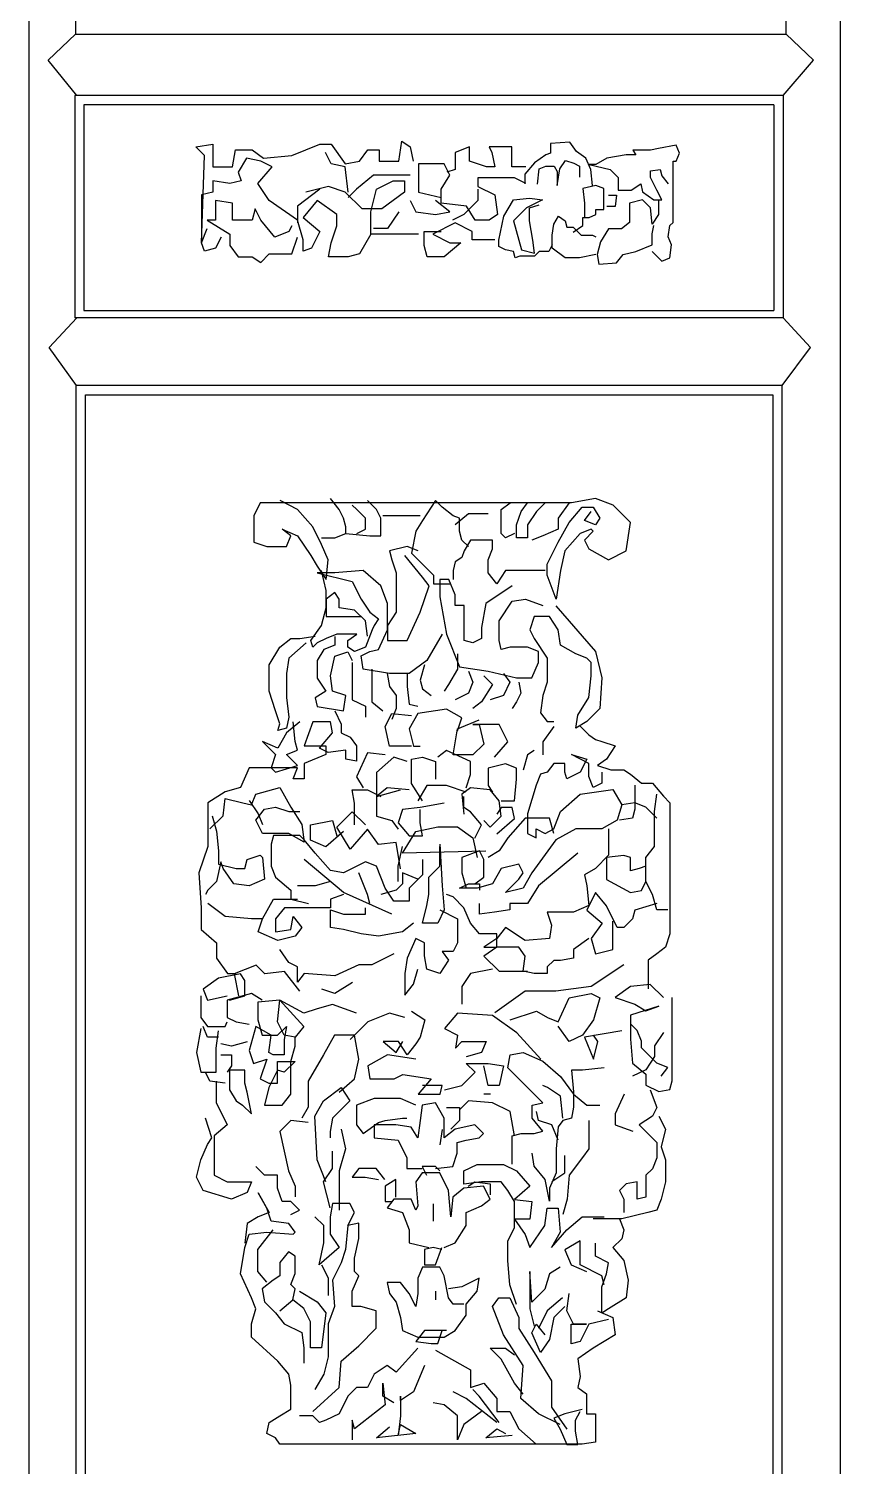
# Model space of a CAD drawing. Extents: x -66030 to 95157, y -13132 to 45879.
# Drawn here: x 43625 to 44058, y 39717 to 40485 of the extents above; entities that cross this region are included whole.
import ezdxf

# ---------------------------------------------------------------- set-up
doc = ezdxf.new("R2010")
doc.units = 0
doc.header["$LTSCALE"] = 100
doc.header["$MEASUREMENT"] = 0
doc.layers.add('3', color=11, linetype='CONTINUOUS')
doc.layers.add('7', color=105, linetype='CONTINUOUS')

msp = doc.modelspace()

# ---------------------------------------------------------------- linework, layer by layer
at = {"layer": '3'}
for p, q in [((43649.62, 41493.26), (43649.62, 40482.4)), ((44029.07, 40482.4), (44029.07, 41490.36)), ((43634.98, 40468.38), (43649.62, 40482.4)), ((43649.62, 40482.4), (44029.07, 40482.4)), ((44043.71, 40468.38), (44029.07, 40482.4)), ((43650.21, 40449.56), (43634.98, 40468.38)), ((44027.49, 40449.56), (44043.71, 40468.38)), ((44027.49, 40449.56), (43649.17, 40449.56)), ((43649.17, 40449.56), (43649.17, 40330.79)), ((44027.49, 40449.56), (44027.49, 40330.79)), ((43635.57, 40314.94), (43650.21, 40330.79)), ((44027.49, 40330.79), (43649.17, 40330.79)), ((44042.13, 40314.94), (44027.49, 40330.79)), ((43650.13, 40294.6), (43635.57, 40314.94)), ((44026.9, 40294.6), (44042.13, 40314.94)), ((43649.82, 40294.6), (43649.82, 39669.42)), ((44026.9, 40294.6), (43649.82, 40294.6)), ((44026.9, 39669.42), (44026.9, 40294.6))]:
    msp.add_line(p, q, dxfattribs=at)
for points in [[(43807.23, 40375.45), (43801.2, 40364.92), (43795.18, 40363.42), (43784.64, 40363.42), (43786.14, 40370.94), (43789.16, 40379.96), (43789.16, 40385.98), (43778.61, 40393.5), (43771.09, 40384.48), (43780.12, 40376.96), (43775.6, 40367.93), (43771.09, 40366.43), (43771.09, 40372.44), (43768.07, 40382.97), (43753.02, 40393.5), (43746.99, 40402.53), (43754.52, 40411.55), (43748.5, 40414.56), (43740.97, 40416.07), (43736.45, 40408.54), (43737.96, 40404.03), (43731.93, 40402.53), (43722.9, 40404.03), (43722.9, 40398.01), (43716.87, 40396.51), (43716.87, 40382.97), (43716.87, 40370.94), (43718.38, 40417.57), (43713.86, 40422.08), (43722.9, 40423.59), (43722.9, 40411.55), (43733.44, 40411.55), (43734.94, 40420.58), (43743.98, 40420.58), (43750, 40416.07), (43765.06, 40417.57), (43780.12, 40423.59), (43786.14, 40423.59), (43793.67, 40413.06), (43801.2, 40414.56), (43805.72, 40420.58), (43811.74, 40420.58), (43811.74, 40414.56), (43822.28, 40414.56), (43823.79, 40425.09), (43828.31, 40422.08), (43829.81, 40414.56)], [(43925.64, 40401.53), (43924.78, 40410.12), (43922.19, 40416.14), (43917.03, 40419.58), (43913.59, 40424.73), (43903.26, 40423.87), (43903.26, 40418.72), (43900.68, 40417.86), (43894.66, 40413.56), (43889.5, 40407.54), (43889.5, 40402.39)], [(43795.18, 40398.01), (43793.67, 40411.55), (43786.14, 40413.06), (43783.13, 40419.07)], [(43890.05, 40411.55), (43882.52, 40411.55), (43882.52, 40422.08), (43870.47, 40422.08), (43871.98, 40419.07), (43873.48, 40411.55), (43868.97, 40411.55), (43859.93, 40414.56), (43859.93, 40422.08), (43852.4, 40419.07), (43852.4, 40414.56), (43852.4, 40410.05), (43847.88, 40408.54)], [(43957.47, 40366.28), (43962.64, 40361.13), (43966.94, 40362.85), (43967.8, 40369.72), (43966.08, 40374.02), (43966.94, 40380.04), (43968.66, 40381.76), (43968.66, 40414.42), (43970.38, 40414.42), (43972.1, 40418.72), (43970.38, 40423.01), (43960.92, 40421.3), (43956.61, 40420.44), (43947.15, 40420.44), (43948.87, 40417.86), (43943.71, 40417.86), (43933.38, 40416.14), (43927.36, 40412.7), (43923.92, 40412.7), (43935.1, 40410.12), (43939.4, 40405.82), (43939.4, 40398.95), (43946.29, 40398.95), (43951.45, 40402.39), (43952.31, 40398.09), (43958.34, 40393.79), (43962.64, 40393.79), (43960.06, 40398.95), (43956.61, 40405.82), (43956.61, 40409.26), (43961.78, 40410.12), (43962.64, 40406.68), (43966.08, 40402.39)], [(43890.05, 40402.53), (43884.02, 40405.54), (43870.47, 40405.54), (43864.45, 40405.54), (43864.45, 40401.02), (43873.48, 40396.51), (43874.99, 40385.98), (43870.47, 40382.97), (43862.94, 40382.97), (43858.43, 40390.49), (43844.87, 40392), (43844.87, 40399.52), (43849.39, 40407.04), (43846.38, 40413.06), (43832.83, 40413.06), (43832.83, 40398.01), (43844.87, 40395.01)], [(43896.36, 40402.25), (43897.11, 40410.42), (43900.82, 40411.9), (43905.28, 40411.9), (43906.77, 40408.93), (43906.77, 40401.51), (43908.26, 40410.42), (43911.23, 40414.87), (43915.69, 40413.39), (43918.67, 40411.9), (43918.67, 40405.96)], [(43807.23, 40375.45), (43807.23, 40387.49), (43810.24, 40399.52), (43819.27, 40404.03), (43825.3, 40404.03), (43825.3, 40398.01), (43813.25, 40388.99), (43802.71, 40388.99), (43793.67, 40398.01), (43784.64, 40401.02), (43772.59, 40398.01)], [(43828.31, 40407.04), (43808.73, 40407.04), (43799.7, 40399.52), (43795.18, 40395.01)], [(43915.31, 40376.6), (43920.47, 40380.04), (43920.47, 40384.34), (43923.92, 40384.34), (43927.36, 40386.05), (43927.36, 40388.63), (43931.66, 40388.63), (43931.66, 40393.79), (43931.66, 40399.81), (43927.36, 40401.53), (43920.47, 40399.81), (43921.33, 40392.07), (43921.33, 40384.34)], [(43765.06, 40379.96), (43763.56, 40376.96), (43756.03, 40373.95), (43748.5, 40382.97), (43745.49, 40388.99), (43743.98, 40382.97), (43733.44, 40382.97), (43733.44, 40392), (43724.4, 40393.5), (43724.4, 40382.97), (43719.89, 40382.97), (43731.93, 40375.45), (43731.93, 40369.43), (43736.45, 40363.42), (43743.98, 40363.42), (43748.5, 40360.41), (43753.02, 40364.92), (43765.06, 40364.92), (43768.07, 40373.95)], [(43780.12, 40399.52), (43768.07, 40390.49), (43768.07, 40381.47)], [(43828.31, 40393.5), (43831.32, 40387.49), (43841.86, 40385.98), (43849.39, 40387.49), (43841.86, 40393.5)], [(43864.45, 40399.52), (43864.45, 40393.5), (43856.92, 40385.98), (43850.9, 40382.97)], [(43904.12, 40369.72), (43902.4, 40366.28), (43897.24, 40366.28), (43894.66, 40363.71), (43886.91, 40363.71), (43884.33, 40362.85), (43883.47, 40366.28), (43879.17, 40367.14), (43875.73, 40368.86), (43875.73, 40372.3), (43878.31, 40385.19), (43883.47, 40393.79), (43892.08, 40394.65), (43898.96, 40393.79), (43890.36, 40389.49), (43883.47, 40382.62), (43887.78, 40367.14), (43894.66, 40365.43), (43893.8, 40372.3), (43892.08, 40382.62), (43892.08, 40389.49), (43897.24, 40391.21)], [(43960.92, 40393.79), (43960.92, 40386.05), (43957.47, 40380.9), (43956.61, 40389.49), (43952.31, 40393.79), (43945.43, 40392.07), (43945.43, 40385.19), (43945.43, 40381.76), (43941.13, 40378.32), (43937.68, 40378.32), (43934.24, 40378.32), (43929.94, 40371.44), (43928.22, 40364.57), (43929.08, 40359.41), (43938.54, 40360.27), (43941.99, 40364.57), (43948.87, 40366.28), (43957.47, 40369.72), (43957.47, 40375.74), (43958.34, 40380.04)], [(43934.24, 40396.37), (43938.54, 40396.37), (43937.68, 40390.35), (43933.38, 40390.35)], [(43822.28, 40387.49), (43816.26, 40378.46), (43808.73, 40378.46)], [(43727.42, 40373.95), (43724.4, 40367.93), (43718.38, 40366.43), (43716.87, 40370.94), (43719.89, 40378.46)], [(43873.48, 40372.44), (43861.44, 40372.44), (43861.44, 40376.96), (43852.4, 40381.47), (43840.35, 40375.45), (43849.39, 40370.94), (43855.41, 40370.94), (43846.38, 40363.42), (43837.34, 40363.42), (43835.84, 40369.43), (43835.84, 40376.96), (43844.87, 40376.96)], [(43927.36, 40364.57), (43918.75, 40362.85), (43911.01, 40362.85), (43904.12, 40368), (43904.12, 40374.88), (43904.98, 40380.9), (43907.57, 40385.19), (43911.01, 40382.62), (43911.87, 40379.18), (43915.31, 40379.18), (43917.03, 40377.46), (43919.61, 40374.88), (43925.64, 40374.88), (43927.36, 40374.02)], [(43832.83, 40375.45), (43807.23, 40375.45)], [(43926.08, 40216.77), (43921.4, 40212.1), (43923.74, 40207.42), (43934.27, 40201.58), (43943.63, 40206.25), (43945.97, 40221.44), (43936.61, 40230.79), (43927.25, 40234.3), (43914.38, 40231.96), (43763.48, 40231.96), (43748.27, 40231.96), (43744.76, 40224.95), (43744.76, 40210.93), (43751.78, 40208.59), (43758.8, 40208.59), (43762.31, 40208.59), (43764.65, 40214.43), (43759.97, 40217.94), (43768.16, 40214.43), (43775.18, 40203.92), (43778.69, 40198.07), (43783.37, 40191.06), (43784.53, 40201.58), (43781.03, 40209.76), (43776.35, 40219.11), (43768.16, 40228.45), (43758.8, 40233.13)], [(43781.03, 40213.26), (43788.04, 40213.26), (43793.89, 40215.6), (43793.89, 40219.11), (43792.72, 40223.78), (43790.38, 40228.45), (43785.7, 40234.3)], [(43793.89, 40215.6), (43806.76, 40214.43), (43812.61, 40214.43), (43812.61, 40217.94), (43812.61, 40223.78), (43810.27, 40228.45), (43805.59, 40233.13)], [(43859.4, 40208.59), (43855.89, 40212.1), (43854.72, 40216.77), (43854.72, 40223.78), (43851.21, 40224.95), (43845.36, 40229.62), (43841.86, 40233.13), (43834.84, 40222.61), (43831.33, 40216.77), (43828.99, 40205.08), (43840.69, 40193.4), (43840.69, 40188.72), (43844.19, 40188.72), (43850.04, 40188.72)], [(43883.97, 40215.6), (43879.29, 40213.26), (43876.95, 40215.6), (43876.95, 40222.61), (43876.95, 40228.45), (43881.63, 40231.96)], [(43900.35, 40231.96), (43895.67, 40227.29), (43890.99, 40220.27), (43890.99, 40216.77), (43890.99, 40213.26), (43886.31, 40213.26), (43885.14, 40213.26), (43885.14, 40220.27), (43887.48, 40227.29), (43890.99, 40231.96)], [(43913.21, 40231.96), (43907.36, 40223.78), (43907.36, 40221.44), (43907.36, 40217.94), (43899.18, 40214.43), (43893.33, 40212.1)], [(43799.74, 40215.6), (43804.42, 40217.94), (43804.42, 40223.78), (43799.74, 40228.45), (43797.4, 40230.79)], [(43833.67, 40224.95), (43824.31, 40224.95), (43813.78, 40224.95)], [(43869.93, 40226.12), (43859.4, 40226.12), (43852.38, 40220.27)], [(43926.08, 40216.77), (43924.91, 40217.94), (43919.06, 40215.6), (43910.87, 40206.25), (43908.53, 40195.74), (43906.19, 40180.55), (43901.52, 40193.4), (43901.52, 40199.24), (43907.36, 40210.93), (43913.21, 40221.44), (43920.23, 40229.62), (43926.08, 40229.62), (43929.59, 40223.78), (43927.25, 40220.27), (43921.4, 40222.61), (43924.91, 40227.29)], [(43900.35, 40195.74), (43889.82, 40195.74), (43879.29, 40195.74), (43874.61, 40188.72), (43869.93, 40194.57), (43869.93, 40201.58), (43872.27, 40207.42), (43872.27, 40212.1), (43868.76, 40212.1), (43860.57, 40212.1), (43857.06, 40206.25), (43855.89, 40202.75), (43852.38, 40200.41), (43851.21, 40195.74), (43851.21, 40191.06)], [(43832.5, 40206.25), (43826.65, 40208.59), (43817.29, 40206.25), (43818.46, 40201.58), (43820.8, 40194.57), (43820.8, 40185.22), (43820.8, 40173.53), (43816.12, 40166.52), (43816.12, 40158.34), (43826.65, 40158.34), (43833.67, 40173.53), (43838.35, 40187.56), (43834.84, 40192.23), (43825.48, 40203.92)], [(43845.36, 40161.85), (43837.18, 40147.83), (43827.82, 40140.82), (43817.29, 40140.82), (43803.25, 40143.15), (43802.08, 40150.16), (43806.76, 40152.5), (43811.44, 40153.67), (43816.12, 40164.19), (43816.12, 40178.21), (43812.61, 40187.56), (43803.25, 40195.74), (43788.04, 40194.57), (43778.69, 40194.57), (43797.4, 40189.89), (43802.08, 40180.55), (43806.76, 40173.53), (43811.44, 40170.03), (43809.1, 40166.52), (43807.93, 40164.19), (43804.42, 40154.84), (43798.57, 40152.5), (43795.06, 40154.84), (43795.06, 40158.34), (43799.74, 40161.85), (43789.21, 40161.85), (43783.37, 40159.51), (43778.69, 40157.17), (43776.35, 40154.84), (43775.18, 40158.34), (43781.03, 40166.52), (43783.37, 40175.87), (43783.37, 40185.22), (43781.03, 40195.74)], [(43882.8, 40187.56), (43868.76, 40178.21), (43866.42, 40165.35), (43866.42, 40159.51), (43861.74, 40157.17), (43857.06, 40158.34), (43857.06, 40164.19), (43857.06, 40171.2), (43857.06, 40177.04), (43852.38, 40177.04), (43852.38, 40182.88), (43848.87, 40191.06), (43844.19, 40191.06), (43844.19, 40181.71), (43847.7, 40161.85), (43854.72, 40144.32), (43869.93, 40141.98), (43885.14, 40138.48), (43893.33, 40138.48), (43896.84, 40146.66), (43896.84, 40152.5), (43890.99, 40154.84), (43881.63, 40154.84), (43876.95, 40153.67), (43875.78, 40158.34), (43875.78, 40168.86), (43882.8, 40179.38), (43889.82, 40180.55), (43899.18, 40177.04)], [(43805.59, 40160.68), (43804.42, 40168.86), (43798.57, 40174.7), (43790.38, 40175.87), (43790.38, 40180.55), (43788.04, 40184.05), (43783.37, 40180.55), (43783.37, 40171.2), (43788.04, 40171.2), (43796.23, 40171.2), (43802.08, 40171.2)], [(43906.17, 40177.02), (43913.19, 40168.84), (43920.21, 40160.66), (43927.22, 40152.48), (43930.73, 40138.46), (43929.56, 40122.1), (43922.55, 40115.09), (43916.7, 40111.58), (43917.87, 40118.59), (43923.72, 40127.94), (43924.89, 40139.62), (43924.89, 40146.63), (43922.55, 40148.97), (43916.7, 40151.31), (43908.51, 40155.98), (43907.34, 40164.16), (43902.66, 40171.17), (43894.47, 40171.17), (43892.13, 40164.16), (43894.47, 40159.49), (43901.49, 40148.97), (43901.49, 40144.3), (43901.49, 40136.12), (43899.15, 40129.11), (43897.98, 40119.76), (43901.49, 40115.09), (43905, 40115.09)], [(43772.81, 40157.15), (43763.45, 40148.97), (43762.28, 40140.79), (43762.28, 40127.94), (43763.45, 40117.42), (43762.28, 40111.58), (43757.6, 40110.41), (43758.77, 40113.92), (43756.43, 40120.93), (43752.92, 40131.44), (43752.92, 40145.47), (43758.77, 40154.81), (43764.62, 40159.49), (43769.3, 40159.49), (43777.49, 40160.66)], [(43788.02, 40160.55), (43788.02, 40155.88), (43782.17, 40153.54), (43778.66, 40147.7), (43778.66, 40138.35), (43783.34, 40131.34), (43777.49, 40127.84), (43778.66, 40123.16), (43792.7, 40120.83), (43793.87, 40129.01), (43786.85, 40131.34), (43785.68, 40139.52), (43788.02, 40150.04), (43795.04, 40152.38), (43797.38, 40147.7)], [(43853.53, 40151.31), (43853.53, 40143.13), (43848.85, 40134.95), (43846.51, 40131.44)], [(43797.38, 40146.63), (43797.38, 40134.95), (43797.38, 40126.77), (43804.4, 40123.26), (43804.4, 40117.42)], [(43807.9, 40143.13), (43807.9, 40136.12), (43807.9, 40125.6), (43813.75, 40120.93)], [(43816.09, 40140.79), (43817.26, 40133.78), (43820.77, 40129.11), (43820.77, 40122.1), (43818.43, 40116.25)], [(43826.62, 40140.79), (43826.62, 40133.78), (43827.79, 40124.43), (43832.47, 40123.26)], [(43835.98, 40145.47), (43833.64, 40137.29), (43834.81, 40132.61), (43839.49, 40129.11)], [(43859.38, 40141.96), (43861.72, 40136.12), (43859.38, 40130.28), (43852.36, 40126.77)], [(43878.09, 40140.79), (43881.6, 40136.12), (43878.09, 40129.11), (43871.07, 40126.77)], [(43867.56, 40139.62), (43872.24, 40134.95), (43866.4, 40125.6), (43861.72, 40122.1)], [(43886.28, 40136.12), (43887.45, 40130.28), (43885.11, 40125.6), (43882.77, 40122.1)], [(43788.02, 40120.83), (43791.53, 40113.81), (43791.53, 40109.14), (43796.21, 40106.8), (43799.72, 40102.13), (43799.72, 40093.95), (43793.87, 40095.12), (43793.87, 40099.79), (43784.51, 40098.62), (43779.83, 40100.96), (43786.85, 40109.14), (43785.68, 40114.98), (43776.32, 40114.98), (43771.64, 40102.13), (43783.34, 40102.13), (43783.34, 40097.46), (43771.64, 40092.78), (43771.64, 40084.6), (43765.79, 40084.6), (43768.13, 40090.44), (43758.77, 40090.44), (43742.4, 40090.44), (43737.72, 40079.93), (43729.53, 40077.59), (43720.17, 40071.75), (43720.17, 40062.4), (43720.17, 40048.38), (43715.49, 40034.36), (43716.66, 40015.66), (43716.66, 40003.97), (43724.85, 39996.96), (43724.85, 39988.78), (43730.7, 39980.6), (43735.38, 39980.6)], [(43828.95, 40101.96), (43817.25, 40101.96), (43814.91, 40112.48), (43818.42, 40119.49), (43828.95, 40118.32)], [(43853.51, 40110.14), (43855.85, 40117.15), (43847.66, 40121.82), (43832.46, 40119.49), (43827.78, 40111.31), (43830.12, 40101.96), (43833.63, 40101.96)], [(43769.3, 40114.98), (43762.28, 40109.14), (43757.6, 40100.96), (43749.41, 40104.47), (43756.43, 40097.46), (43754.09, 40090.44), (43756.43, 40088.11), (43768.13, 40091.61), (43762.28, 40097.46), (43768.13, 40099.79), (43766.96, 40104.47), (43765.79, 40114.98)], [(43873.4, 40096.12), (43880.42, 40104.3), (43875.74, 40113.64), (43861.7, 40113.64), (43865.21, 40113.64), (43867.55, 40103.13), (43861.7, 40097.29), (43851.17, 40097.29), (43853.51, 40111.31), (43865.21, 40115.98)], [(43904.98, 40112.48), (43899.13, 40104.3), (43899.13, 40097.29)], [(43919.04, 40112.65), (43923.72, 40107.97), (43927.22, 40105.63), (43930.73, 40104.47), (43937.75, 40102.13), (43933.07, 40095.12), (43928.39, 40091.61), (43935.41, 40089.28), (43942.43, 40089.28), (43945.94, 40086.94), (43951.79, 40082.26), (43957.64, 40082.26), (43963.49, 40075.25), (43967, 40071.75), (43967, 40001.64), (43964.66, 39994.63), (43959.98, 39991.12), (43955.3, 39987.62), (43955.3, 39975.93), (43955.3, 39972.42)], [(43814.91, 40097.29), (43805.55, 40098.45), (43799.7, 40085.6), (43803.21, 40079.76)], [(43826.61, 40093.78), (43819.59, 40096.12), (43810.23, 40087.94), (43810.23, 40075.08), (43823.1, 40078.59)], [(43834.8, 40072.75), (43828.95, 40082.1), (43828.95, 40094.95), (43834.8, 40096.12), (43841.81, 40093.78), (43841.81, 40084.43)], [(43858.19, 40079.76), (43860.53, 40086.77), (43860.53, 40093.78), (43847.66, 40099.62), (43842.98, 40096.12)], [(43930.73, 40088.11), (43930.73, 40082.26), (43926.05, 40079.93), (43923.72, 40085.77), (43923.72, 40092.78), (43914.36, 40097.46), (43922.55, 40095.12), (43919.04, 40088.11), (43912.02, 40084.6), (43910.85, 40088.11), (43910.85, 40092.78), (43905, 40092.78), (43901.49, 40088.11), (43897.98, 40086.94), (43895.64, 40081.1), (43890.96, 40065.91), (43890.96, 40055.39), (43895.64, 40053.05), (43895.64, 40057.73), (43900.32, 40055.39), (43905, 40057.73), (43908.51, 40067.07), (43919.04, 40076.42), (43936.58, 40078.76), (43941.26, 40070.58), (43938.92, 40062.4), (43930.73, 40057.73), (43916.7, 40057.73), (43906.17, 40051.88), (43893.3, 40034.36), (43888.62, 40026.18), (43879.26, 40023.84), (43886.28, 40030.85), (43888.62, 40034.36), (43886.28, 40039.03), (43876.92, 40036.69), (43872.24, 40028.51), (43864.06, 40026.18), (43854.7, 40026.18), (43859.38, 40028.51), (43865.23, 40028.51), (43865.23, 40025.01)], [(43894.46, 40099.62), (43890.95, 40097.29), (43888.61, 40089.11)], [(43876.91, 40072.75), (43883.93, 40072.75), (43885.1, 40084.43), (43885.1, 40090.27), (43879.25, 40092.61), (43869.89, 40090.27), (43869.89, 40080.93), (43872.23, 40077.42)], [(43721.34, 40057.73), (43728.36, 40064.74), (43729.53, 40074.08), (43738.89, 40071.75), (43743.57, 40070.58), (43745.91, 40076.42), (43758.77, 40079.93), (43764.62, 40069.41), (43770.47, 40060.06), (43771.64, 40050.71), (43763.45, 40055.39), (43749.41, 40055.39), (43745.91, 40062.4), (43750.58, 40068.24), (43756.43, 40069.41), (43763.45, 40067.07), (43769.3, 40067.07)], [(43798.53, 40059.89), (43798.53, 40071.58), (43797.36, 40078.59), (43805.55, 40078.59), (43812.57, 40075.08)], [(43827.78, 40078.59), (43816.08, 40079.76), (43810.23, 40075.08), (43810.23, 40064.57), (43818.42, 40062.23), (43821.93, 40057.56)], [(43858.19, 40077.42), (43847.66, 40080.93), (43837.14, 40080.93), (43832.46, 40072.75)], [(43867.55, 40062.23), (43871.06, 40058.72), (43876.91, 40064.57), (43875.74, 40072.75), (43871.06, 40078.59), (43860.53, 40079.76), (43855.85, 40076.25), (43857.02, 40065.74)], [(43948.28, 40081.1), (43948.28, 40068.24), (43947.11, 40063.57), (43940.09, 40062.4)], [(43742.4, 40072.92), (43747.08, 40065.91), (43749.41, 40060.06)], [(43846.49, 40071.58), (43833.63, 40069.24), (43824.27, 40068.07), (43821.93, 40061.06), (43827.78, 40054.05), (43834.8, 40054.05), (43833.63, 40061.06), (43833.63, 40068.07)], [(43862.87, 40052.88), (43866.38, 40059.89), (43860.53, 40066.9), (43857.02, 40069.24), (43857.02, 40075.08)], [(43959.98, 40063.57), (43954.13, 40069.41), (43948.28, 40071.75), (43941.26, 40070.58)], [(43965.83, 40014.49), (43959.98, 40014.49), (43957.64, 40022.67), (43954.13, 40029.68), (43954.13, 40042.54), (43958.81, 40048.38), (43958.81, 40061.23), (43958.81, 40067.07), (43959.98, 40076.42)], [(43722.51, 40064.74), (43724.85, 40056.56), (43726.02, 40046.04), (43726.02, 40039.03), (43735.38, 40036.69), (43740.06, 40036.69), (43741.23, 40041.37), (43748.25, 40043.7), (43749.41, 40042.54), (43750.58, 40030.85), (43742.4, 40027.34), (43734.21, 40028.51), (43728.36, 40036.69), (43727.19, 40040.2), (43724.85, 40029.68), (43720.17, 40025.01), (43719, 40022.67)], [(43823.1, 40036.52), (43820.76, 40050.55), (43811.4, 40049.38), (43805.55, 40057.56), (43796.19, 40047.04), (43789.17, 40058.72), (43797.36, 40066.9), (43804.38, 40059.89)], [(43905, 40055.39), (43902.66, 40063.57), (43889.79, 40063.57), (43880.43, 40053.05), (43875.75, 40046.04), (43869.9, 40042.54)], [(43874.57, 40055.22), (43883.93, 40063.4), (43882.76, 40069.24), (43876.91, 40069.24), (43874.57, 40065.74)], [(43792.68, 40056.39), (43783.32, 40048.21), (43775.14, 40051.71), (43775.14, 40059.89), (43786.83, 40062.23), (43789.17, 40054.05)], [(43868.74, 40045.97), (43824.28, 40044.8), (43831.3, 40056.48), (43843, 40058.82), (43853.53, 40058.82), (43861.72, 40052.98), (43864.06, 40042.46)], [(43934.24, 40057.73), (43934.24, 40043.7), (43927.22, 40036.69), (43921.38, 40033.19), (43922.55, 40027.34), (43923.72, 40016.83), (43915.53, 40013.32), (43906.17, 40013.32), (43901.49, 40013.32), (43903.83, 40006.31), (43902.66, 39999.3), (43889.79, 39998.13), (43879.26, 40005.14), (43874.58, 39999.3), (43867.56, 39994.63), (43874.58, 39994.63), (43874.58, 40001.64), (43865.23, 40001.64), (43860.55, 40007.48), (43857.04, 40015.66), (43851.19, 40021.5), (43847.68, 40022.67)], [(43834.81, 40041.37), (43834.81, 40033.19), (43827.79, 40026.18), (43827.79, 40019.16), (43819.6, 40019.16), (43814.92, 40026.18), (43810.24, 40037.86), (43804.4, 40040.2), (43792.7, 40034.36), (43785.68, 40035.52), (43777.49, 40044.87), (43771.64, 40051.88), (43769.3, 40054.22), (43755.26, 40054.22), (43754.09, 40049.55), (43754.09, 40037.86), (43756.43, 40032.02), (43764.62, 40025.01), (43764.62, 40020.33), (43773.98, 40018)], [(43821.94, 40029.68), (43821.94, 40037.86), (43824.28, 40048.38)], [(43844.17, 40049.55), (43845.34, 40027.34), (43846.51, 40014.49), (43843, 40007.48), (43834.81, 40007.48), (43837.15, 40016.83), (43838.32, 40022.67), (43838.32, 40032.02), (43844.17, 40037.86), (43844.17, 40048.38)], [(43818.43, 40012.15), (43792.7, 40023.84), (43771.64, 40041.37)], [(43862.89, 40028.51), (43867.56, 40032.02), (43867.56, 40041.37), (43865.23, 40046.04), (43855.87, 40042.54), (43855.87, 40034.36), (43858.21, 40026.18)], [(43917.87, 40044.87), (43896.81, 40027.34), (43890.96, 40018), (43881.6, 40018), (43881.6, 40014.49), (43873.41, 40013.32), (43865.23, 40012.15), (43865.23, 40018)], [(43954.13, 40037.79), (43950.62, 40036.62), (43945.94, 40035.45), (43945.94, 40042.46), (43942.43, 40043.63), (43933.08, 40042.46), (43933.08, 40030.78), (43945.94, 40023.77), (43951.79, 40024.93), (43954.13, 40029.61)], [(43806.74, 40018), (43805.57, 40022.67), (43800.89, 40034.36)], [(43832.47, 40030.85), (43824.28, 40034.36), (43824.28, 40028.51), (43820.77, 40025.01), (43812.58, 40022.67)], [(43785.68, 40029.68), (43777.49, 40027.34), (43768.13, 40027.34)], [(43749.42, 40009.74), (43743.57, 40009.74), (43729.53, 40010.91), (43720.17, 40017.92)], [(43792.7, 40022.67), (43785.68, 40020.33), (43785.68, 40015.66), (43776.32, 40015.66), (43761.11, 40015.66), (43756.43, 40009.82), (43756.43, 40002.81), (43764.62, 40003.97), (43765.79, 40010.99), (43770.47, 40005.14), (43766.96, 40000.47), (43757.6, 39998.13), (43747.08, 40002.81), (43749.41, 40009.82), (43755.26, 40020.33), (43763.45, 40020.33), (43768.13, 40020.33)], [(43959.98, 40017.92), (43948.28, 40014.42), (43947.11, 40009.74), (43942.43, 40005.07), (43938.92, 40005.07), (43933.08, 40016.75), (43927.23, 40023.77), (43922.55, 40014.42), (43930.74, 40007.41), (43924.89, 39999.23), (43927.23, 39991.05), (43936.58, 39993.38), (43936.58, 40001.56), (43936.58, 40008.58)], [(43830.13, 40007.48), (43824.28, 40002.81), (43811.41, 40000.47), (43802.06, 40001.64), (43792.7, 40003.97), (43785.68, 40005.14), (43785.68, 40014.49), (43792.7, 40012.15), (43804.4, 40012.15), (43804.4, 40015.66)], [(43844.17, 40014.49), (43853.53, 40009.82), (43853.53, 40003.97), (43853.53, 39996.96), (43851.19, 39992.29), (43845.34, 39992.29), (43848.85, 39987.62), (43846.51, 39984.11), (43844.17, 39980.6), (43837.15, 39982.94), (43835.98, 39989.95), (43835.98, 39996.96), (43831.3, 39999.3), (43826.62, 39988.78), (43825.45, 39980.6), (43825.45, 39973.59), (43825.45, 39968.92), (43830.13, 39974.76), (43832.47, 39982.94)], [(43923.72, 39999.23), (43915.53, 39993.38), (43915.53, 39988.71), (43908.51, 39987.54), (43905, 39987.54), (43901.49, 39984.04), (43901.49, 39980.53), (43894.47, 39980.53), (43888.62, 39981.7), (43889.79, 39989.88), (43886.28, 39994.55), (43874.59, 39994.55), (43867.57, 39989.88), (43875.76, 39981.7), (43890.96, 39981.7)], [(43819.6, 39991.05), (43807.91, 39985.21), (43800.89, 39985.21), (43788.02, 39979.36), (43771.64, 39980.53), (43768.13, 39975.86), (43768.13, 39984.04), (43763.45, 39986.37), (43758.77, 39993.38)], [(43731.8, 39966.31), (43739.99, 39968.65), (43739.99, 39976.83), (43737.65, 39980.33), (43725.95, 39978), (43717.76, 39972.15), (43720.1, 39966.31), (43730.63, 39968.65)], [(43769.37, 39971.01), (43761.19, 39981.53), (43750.66, 39980.36), (43745.98, 39985.04), (43734.28, 39980.36), (43736.62, 39968.68)], [(43872.25, 39982.87), (43860.55, 39980.53), (43855.87, 39973.52), (43855.87, 39964.17)], [(43942.43, 39985.21), (43924.89, 39973.52), (43906.17, 39971.18), (43889.79, 39971.18), (43873.42, 39959.5)], [(43797.45, 39975.69), (43788.09, 39969.84), (43781.07, 39972.18)], [(43963.49, 39967.68), (43956.47, 39974.69), (43945.94, 39973.52), (43937.75, 39967.68), (43948.28, 39964.17), (43954.13, 39960.67), (43961.15, 39963), (43945.94, 39958.33), (43945.94, 39945.48), (43947.11, 39932.62), (43954.13, 39926.78), (43954.13, 39920.94), (43961.15, 39917.43), (43967, 39918.6), (43968.17, 39923.27), (43968.17, 39967.68)], [(43716.59, 39968.65), (43716.59, 39956.96), (43720.1, 39952.29), (43729.46, 39952.29), (43730.63, 39954.63)], [(43749.34, 39966.31), (43743.5, 39969.82), (43730.63, 39966.31), (43730.63, 39956.96), (43735.31, 39954.63), (43742.33, 39953.46)], [(43799.65, 39959.3), (43786.78, 39963.97), (43778.59, 39961.64), (43771.57, 39959.3), (43758.7, 39966.31), (43771.57, 39952.29), (43766.89, 39946.45), (43761.04, 39947.61), (43757.53, 39954.63), (43758.7, 39966.31), (43747.01, 39965.14), (43747.01, 39955.79), (43749.34, 39947.61), (43757.53, 39947.61), (43762.21, 39952.29), (43761.04, 39945.28), (43761.04, 39937.1), (43755.19, 39937.1), (43752.85, 39938.27), (43754.02, 39947.61), (43745.84, 39952.29), (43742.33, 39939.43), (43744.67, 39932.42), (43751.68, 39934.76), (43748.17, 39924.24), (43752.85, 39921.91), (43757.53, 39921.91), (43757.53, 39928.92), (43757.53, 39933.59), (43759.87, 39933.59), (43766.89, 39933.59), (43761.04, 39927.75), (43757.53, 39928.92), (43752.85, 39919.57), (43750.51, 39910.22), (43759.87, 39910.22), (43764.55, 39916.06), (43764.55, 39924.24), (43764.55, 39928.92), (43764.55, 39933.59), (43766.89, 39941.77), (43766.89, 39946.45)], [(43881.68, 39955.82), (43895.71, 39960.5), (43901.56, 39956.99), (43907.41, 39954.65), (43913.26, 39967.51), (43924.96, 39969.84), (43929.64, 39967.51), (43926.13, 39955.82), (43920.28, 39947.64), (43913.26, 39944.14), (43907.41, 39952.32)], [(43825.53, 39956.99), (43817.34, 39959.33), (43805.64, 39954.65), (43796.28, 39945.31)], [(43829.03, 39960.5), (43836.05, 39955.82), (43833.71, 39946.47), (43831.37, 39942.97), (43826.7, 39937.13), (43822.02, 39944.14), (43813.83, 39944.14), (43820.85, 39938.3), (43824.36, 39944.14)], [(43898.05, 39934.79), (43885.19, 39948.81), (43872.32, 39958.16), (43853.6, 39959.33), (43846.58, 39951.15), (43853.6, 39947.64), (43852.43, 39940.63), (43855.94, 39944.14), (43868.81, 39944.14), (43866.47, 39938.3), (43858.28, 39935.96)], [(43716.59, 39951.12), (43714.25, 39938.27), (43716.59, 39927.75), (43724.78, 39927.75), (43724.78, 39933.59), (43724.78, 39940.6), (43725.95, 39949.95)], [(43725.95, 39946.45), (43720.1, 39946.45), (43717.76, 39952.29)], [(43941.34, 39949.98), (43921.45, 39946.47), (43926.13, 39934.79), (43928.47, 39944.14), (43926.13, 39947.64)], [(43962.32, 39925.61), (43965.83, 39930.28), (43959.98, 39932.62), (43951.79, 39940.8), (43951.79, 39944.31), (43949.45, 39950.15), (43945.94, 39953.66)], [(43963.49, 39948.98), (43958.81, 39941.97), (43958.81, 39936.13), (43954.13, 39929.12), (43947.11, 39925.61)], [(43741.16, 39944.11), (43732.97, 39941.77), (43727.12, 39942.94)], [(43790.29, 39917.23), (43798.48, 39924.24), (43800.82, 39934.76), (43798.48, 39947.61), (43787.95, 39947.61), (43782.1, 39937.1), (43773.91, 39923.08), (43773.91, 39909.05), (43770.4, 39903.21)], [(43727.12, 39937.1), (43732.97, 39937.1), (43732.97, 39931.25), (43730.63, 39927.75)], [(43831.37, 39934.79), (43816.17, 39937.13), (43805.64, 39931.28), (43806.81, 39924.27), (43819.68, 39924.27), (43824.36, 39926.61), (43839.56, 39924.27), (43832.54, 39916.09), (43844.24, 39916.09), (43845.41, 39920.77), (43834.88, 39920.77)], [(43846.58, 39918.43), (43855.94, 39920.77), (43862.96, 39927.78), (43858.28, 39932.45), (43869.98, 39932.45), (43878.17, 39931.28), (43875.83, 39920.77), (43869.98, 39920.77), (43867.64, 39931.28)], [(43882.85, 39878.7), (43882.85, 39893.89), (43887.52, 39895.06), (43894.54, 39895.06), (43899.22, 39896.23), (43893.37, 39903.24), (43893.37, 39910.25), (43899.22, 39911.42), (43889.86, 39920.77), (43880.51, 39930.12), (43881.68, 39937.13), (43888.69, 39938.3), (43899.22, 39933.62), (43908.58, 39925.44), (43915.6, 39916.09), (43922.62, 39910.25), (43929.64, 39910.25)], [(43729.46, 39921.91), (43721.27, 39923.08), (43718.93, 39927.75)], [(43731.8, 39930.09), (43731.8, 39918.4), (43735.31, 39912.56), (43738.82, 39910.22), (43743.5, 39905.55), (43741.16, 39917.23), (43739.99, 39921.91), (43739.99, 39928.92), (43731.8, 39928.92)], [(43931.98, 39930.12), (43920.28, 39928.95), (43914.43, 39928.95), (43915.6, 39917.26), (43915.6, 39909.08), (43914.43, 39903.24), (43909.75, 39902.07), (43907.41, 39898.57), (43906.24, 39886.88)], [(43724.78, 39923.08), (43724.78, 39911.39), (43727.12, 39906.72), (43730.63, 39899.7), (43723.61, 39893.86), (43723.61, 39888.02), (43723.61, 39878.67), (43723.61, 39872.83), (43730.63, 39869.32), (43735.31, 39869.32), (43743.5, 39869.32), (43741.16, 39863.48), (43732.97, 39859.98), (43717.76, 39864.65), (43714.25, 39871.66), (43716.59, 39881.01), (43720.1, 39889.19), (43722.44, 39892.69), (43718.93, 39903.21)], [(43783.27, 39869.32), (43778.59, 39881.01), (43777.42, 39904.38), (43782.1, 39912.56), (43791.46, 39919.57), (43796.14, 39912.56), (43786.78, 39903.21), (43785.61, 39896.2), (43785.61, 39892.69)], [(43909.75, 39903.24), (43908.58, 39914.92), (43901.56, 39919.6), (43899.22, 39920.77)], [(43956.45, 39918.33), (43959.96, 39908.99), (43957.62, 39904.31), (43950.6, 39899.64), (43959.96, 39890.29), (43959.96, 39882.11), (43957.62, 39876.27), (43954.11, 39872.76), (43954.11, 39864.58), (43954.11, 39861.08), (43949.43, 39859.91), (43949.43, 39869.26), (43943.58, 39868.09), (43940.07, 39864.58), (43942.41, 39859.91), (43942.41, 39855.23), (43942.41, 39852.9)], [(43831.25, 39910.2), (43823.06, 39913.7), (43809.02, 39913.7), (43799.66, 39910.2), (43799.66, 39899.68), (43803.17, 39895), (43811.36, 39900.85), (43814.87, 39902.02), (43824.23, 39903.18), (43826.57, 39903.18)], [(43841.78, 39876.31), (43851.13, 39877.48), (43853.47, 39884.49), (43853.47, 39890.33), (43858.15, 39891.5), (43865.17, 39892.67), (43867.51, 39895), (43862.83, 39899.68), (43852.3, 39897.34), (43846.45, 39892.67), (43846.45, 39903.18), (43841.78, 39911.36), (43834.76, 39910.2), (43833.59, 39902.02), (43832.42, 39892.67), (43828.91, 39898.51), (43820.72, 39899.68), (43809.02, 39899.68), (43809.02, 39892.67), (43821.89, 39891.5), (43826.57, 39882.15), (43826.57, 39876.31), (43834.76, 39876.31)], [(43884.02, 39893.89), (43881.68, 39906.75), (43872.32, 39911.42), (43859.45, 39912.59), (43854.77, 39907.91)], [(43871.15, 39916.09), (43867.64, 39916.09)], [(43942.51, 39916.09), (43937.83, 39905.58), (43937.83, 39899.73), (43947.18, 39896.23)], [(43773.91, 39900.87), (43764.55, 39902.04), (43758.7, 39896.2), (43761.04, 39885.68), (43763.38, 39875.17), (43766.89, 39866.99), (43766.89, 39861.14)], [(43847.62, 39909.03), (43854.64, 39909.03), (43854.64, 39902.02), (43849.96, 39897.34)], [(43907.41, 39891.55), (43903.9, 39899.73), (43896.88, 39902.07), (43895.71, 39906.75)], [(43923.79, 39902.07), (43923.79, 39886.88), (43920.28, 39882.21), (43913.26, 39872.86), (43912.09, 39860), (43909.75, 39851.83)], [(43961.13, 39904.31), (43964.64, 39897.3), (43962.3, 39887.95), (43964.64, 39880.94), (43964.64, 39869.26), (43962.3, 39859.91), (43959.96, 39854.07), (43955.28, 39852.9), (43941.24, 39849.39), (43926.04, 39849.39)], [(43791.46, 39897.37), (43793.8, 39886.85), (43790.29, 39875.17), (43790.29, 39863.48), (43790.29, 39854.13)], [(43845.31, 39897.27), (43844.14, 39889.09)], [(43906.24, 39886.88), (43906.24, 39874.03), (43902.73, 39865.85), (43902.73, 39858.84), (43900.39, 39870.52), (43894.54, 39877.53), (43893.37, 39884.54)], [(43785.61, 39855.3), (43782.1, 39869.32), (43786.78, 39876.33), (43786.78, 39885.68)], [(43903.9, 39869.35), (43910.92, 39874.03), (43910.92, 39883.38)], [(43764.55, 39851.8), (43769.23, 39854.13), (43764.55, 39858.81), (43759.87, 39858.81), (43757.53, 39865.82), (43757.53, 39872.83), (43750.51, 39872.83), (43745.84, 39877.5)], [(43814.85, 39870.49), (43810.17, 39876.33), (43800.82, 39876.33), (43797.31, 39871.66), (43804.33, 39871.66), (43811.34, 39870.49)], [(43846.45, 39834.24), (43852.3, 39836.58), (43858.15, 39845.93), (43858.15, 39852.94), (43866.34, 39856.44), (43871.02, 39859.95), (43867.51, 39866.96), (43856.98, 39865.79), (43851.13, 39861.12), (43849.96, 39850.6), (43848.79, 39864.62), (43844.11, 39873.97), (43834.76, 39873.97), (43831.25, 39869.3), (43832.42, 39856.44), (43831.25, 39854.11), (43828.91, 39859.95), (43819.55, 39859.95), (43816.04, 39855.28), (43824.23, 39852.94), (43827.74, 39843.59), (43827.74, 39836.58), (43838.27, 39834.24)], [(43844.11, 39875.14), (43841.78, 39877.48), (43834.76, 39877.48), (43837.1, 39872.8)], [(43885.09, 39803.79), (43881.58, 39814.3), (43880.41, 39827.16), (43880.41, 39837.67), (43883.92, 39844.69), (43883.92, 39858.71), (43880.41, 39864.55), (43876.9, 39869.22), (43866.37, 39869.22), (43857.01, 39868.06), (43857.01, 39875.07), (43864.03, 39878.57), (43878.07, 39878.57), (43885.09, 39875.07), (43892.11, 39866.89), (43883.92, 39859.88), (43893.28, 39858.71), (43892.11, 39849.36), (43883.92, 39849.36), (43889.77, 39841.18), (43892.11, 39834.17), (43900.29, 39845.85), (43901.46, 39855.2), (43907.31, 39855.2), (43908.48, 39842.35), (43903.8, 39834.17), (43911.99, 39843.52), (43920.18, 39850.53), (43931.88, 39850.53)], [(43928.38, 39800.31), (43936.57, 39796.81), (43937.73, 39787.46), (43926.04, 39780.45), (43917.85, 39774.61), (43919.02, 39765.26), (43917.85, 39759.42), (43922.53, 39755.91), (43922.53, 39753.57), (43922.53, 39745.39), (43927.21, 39745.39), (43927.21, 39737.21), (43927.21, 39730.2), (43920.19, 39729.04), (43758.76, 39729.04), (43756.42, 39732.54), (43751.74, 39734.88), (43752.91, 39740.72), (43758.76, 39744.23), (43764.6, 39747.73), (43764.6, 39757.08), (43764.6, 39760.58), (43763.43, 39766.43), (43757.59, 39773.44), (43743.55, 39786.29), (43743.55, 39793.3), (43745.89, 39801.48), (43743.55, 39807.33), (43737.7, 39820.18), (43740.04, 39834.2), (43742.38, 39841.21), (43751.74, 39842.38), (43765.77, 39841.21), (43766.94, 39842.38), (43763.43, 39847.05), (43754.08, 39848.22), (43751.74, 39855.23), (43747.06, 39863.41), (43752.91, 39852.9), (43747.06, 39850.56), (43741.21, 39847.05), (43740.04, 39836.54)], [(43820.72, 39861.12), (43820.72, 39870.47), (43814.87, 39866.96), (43814.87, 39858.78), (43818.38, 39858.78)], [(43859.32, 39866.96), (43862.83, 39869.3), (43871.02, 39868.13), (43871.02, 39862.29)], [(43794.98, 39845.93), (43798.49, 39852.94), (43796.15, 39857.61), (43786.79, 39857.61), (43785.62, 39850.6), (43785.62, 39841.25), (43790.3, 39834.24), (43779.78, 39824.89), (43782.12, 39836.58), (43782.12, 39845.93), (43777.44, 39850.6)], [(43840.63, 39857.54), (43840.63, 39848.19)], [(43940.07, 39849.39), (43942.41, 39843.55), (43941.24, 39838.88), (43936.57, 39834.2), (43942.41, 39827.19), (43944.75, 39816.67), (43943.58, 39807.33), (43934.23, 39801.48), (43930.72, 39799.15), (43930.72, 39806.16), (43930.72, 39813.17), (43933.06, 39820.18), (43934.23, 39826.02), (43927.21, 39829.53), (43927.21, 39836.54)], [(43751.68, 39815.57), (43747.01, 39821.41), (43747.01, 39833.1), (43755.19, 39843.62)], [(43776.27, 39746.6), (43790.3, 39759.46), (43791.47, 39773.48), (43800.83, 39781.66), (43810.19, 39791.01), (43810.19, 39800.36), (43802, 39802.69), (43797.32, 39802.69), (43797.32, 39810.87), (43800.83, 39819.05), (43798.49, 39821.39), (43798.49, 39828.4), (43800.83, 39838.92), (43800.83, 39847.1), (43794.98, 39845.93), (43793.81, 39833.07), (43791.47, 39826.06), (43786.79, 39816.71), (43787.96, 39802.69), (43784.46, 39793.34), (43784.46, 39775.82), (43782.12, 39766.47), (43777.44, 39758.29)], [(43845.28, 39833.07), (43840.61, 39834.24), (43835.93, 39833.07), (43835.93, 39824.89), (43841.78, 39824.89), (43845.28, 39834.24)], [(43931.88, 39814.3), (43930.71, 39818.98), (43919.01, 39824.82), (43919.01, 39837.67), (43910.82, 39833), (43914.33, 39824.82), (43922.52, 39821.32)], [(43758.7, 39800.38), (43765.72, 39806.22), (43766.89, 39812.07), (43764.55, 39814.4), (43766.89, 39820.25), (43766.89, 39829.59), (43763.38, 39831.93), (43758.7, 39826.09), (43758.7, 39819.08), (43755.19, 39816.74), (43749.34, 39812.07), (43750.51, 39805.06), (43756.36, 39799.21), (43761.04, 39793.37), (43770.4, 39788.7), (43771.57, 39780.52), (43771.57, 39772.34)], [(43780.95, 39824.89), (43784.46, 39817.88), (43784.46, 39808.53)], [(43857.02, 39803.82), (43851.17, 39803.82), (43848.83, 39807.33), (43846.49, 39819.01), (43844.15, 39823.68), (43834.79, 39823.68), (43832.45, 39817.84), (43832.45, 39809.66), (43831.28, 39802.65), (43827.77, 39809.66), (43823.09, 39815.5), (43816.08, 39815.5), (43817.25, 39809.66), (43820.75, 39804.99), (43823.09, 39796.81), (43824.26, 39789.8), (43832.45, 39786.29), (43846.49, 39786.29), (43852.34, 39789.8), (43858.19, 39797.98), (43858.19, 39803.82), (43864.04, 39810.83), (43865.21, 39817.84), (43855.85, 39813.17), (43848.83, 39812)], [(43908.48, 39823.65), (43902.63, 39820.15), (43900.29, 39811.97), (43893.28, 39804.96), (43892.11, 39821.32), (43892.11, 39801.45), (43894.45, 39792.1)], [(43769.23, 39810.9), (43778.59, 39805.06), (43783.27, 39799.21), (43780.93, 39780.52), (43775.08, 39780.52), (43775.08, 39794.54), (43771.57, 39801.55), (43765.72, 39806.22)], [(43841.8, 39810.8), (43841.8, 39806.12)], [(43934.22, 39795.61), (43923.69, 39793.27), (43919.01, 39783.92), (43914.33, 39782.75), (43914.33, 39793.27), (43922.52, 39793.27), (43915.5, 39793.27), (43911.99, 39800.28), (43913.16, 39809.63)], [(43908.48, 39739.52), (43896.79, 39745.36), (43887.43, 39753.54), (43888.6, 39771.07), (43878.07, 39787.43), (43872.22, 39802.62), (43875.73, 39807.29), (43881.58, 39807.29), (43886.26, 39796.78), (43886.26, 39790.93), (43894.45, 39778.08), (43903.8, 39762.89), (43903.8, 39748.87), (43911.99, 39737.18)], [(43910.82, 39802.62), (43904.97, 39796.78), (43902.63, 39785.09), (43897.96, 39778.08), (43893.28, 39788.6), (43895.62, 39793.27), (43900.29, 39787.43)], [(43909.65, 39807.29), (43901.46, 39800.28), (43896.79, 39790.93)], [(43847.66, 39789.8), (43835.96, 39789.8), (43831.28, 39783.96), (43839.47, 39782.79), (43842.98, 39782.79), (43845.32, 39789.8)], [(43832.45, 39780.45), (43820.75, 39767.6), (43816.08, 39771.1), (43809.06, 39766.43), (43805.55, 39759.42), (43799.7, 39759.42), (43795.02, 39754.74), (43790.34, 39745.39), (43783.32, 39741.89), (43779.81, 39740.72), (43776.3, 39744.23), (43769.28, 39744.23)], [(43841.81, 39779.28), (43860.53, 39768.76), (43860.53, 39759.42), (43867.55, 39761.75), (43874.57, 39753.57), (43874.57, 39746.56), (43881.58, 39746.56), (43886.26, 39737.21), (43895.62, 39729.04)], [(43888.6, 39755.88), (43883.92, 39761.72), (43876.9, 39774.57), (43871.05, 39780.42), (43879.24, 39780.42), (43883.92, 39776.91)], [(43835.96, 39771.1), (43830.11, 39757.08), (43823.09, 39752.41), (43823.09, 39754.74), (43823.09, 39744.23), (43821.92, 39733.71), (43823.09, 39739.55), (43831.28, 39734.88), (43810.23, 39732.54), (43817.25, 39738.38)], [(43819.59, 39751.24), (43813.74, 39754.74), (43813.74, 39761.75), (43814.91, 39750.07), (43798.53, 39737.21), (43797.36, 39741.89), (43797.36, 39731.37)], [(43874.57, 39740.72), (43858.19, 39753.57), (43851.17, 39757.08)], [(43875.74, 39740.72), (43865.21, 39754.74), (43861.7, 39758.25)], [(43866.38, 39746.56), (43857.02, 39739.55), (43853.51, 39731.37), (43853.51, 39744.23), (43846.49, 39750.07), (43840.64, 39751.24)], [(43920.18, 39747.7), (43910.82, 39745.36), (43904.97, 39743.03), (43908.48, 39737.18), (43911.99, 39729), (43917.84, 39729), (43916.67, 39736.01), (43916.67, 39741.86), (43919.01, 39746.53)], [(43882.75, 39733.71), (43868.72, 39732.54), (43874.57, 39737.21), (43879.24, 39734.88)]]:
    msp.add_lwpolyline(points, dxfattribs=at)
at = {"layer": '7', "color": 7}
for p, q in [((43624.61, 41493.45), (43624.61, 39350.03)), ((44057.96, 41490.21), (44057.96, 39455.22)), ((44057.96, 41490.21), (44057.96, 39455.22))]:
    msp.add_line(p, q, dxfattribs=at)
at = {"layer": '7'}
for p, q in [((44022.58, 40444.65), (43654.08, 40444.65)), ((43654.08, 40444.65), (43654.08, 40334.72)), ((44022.58, 40444.65), (44022.58, 40334.72)), ((43654.08, 40334.72), (44022.58, 40334.72)), ((43654.96, 39674.26), (43654.96, 40289.71)), ((43654.96, 40289.71), (44021.89, 40289.71)), ((44021.89, 40289.71), (44021.89, 39674.26))]:
    msp.add_line(p, q, dxfattribs=at)

doc.saveas('drawing.dxf')
